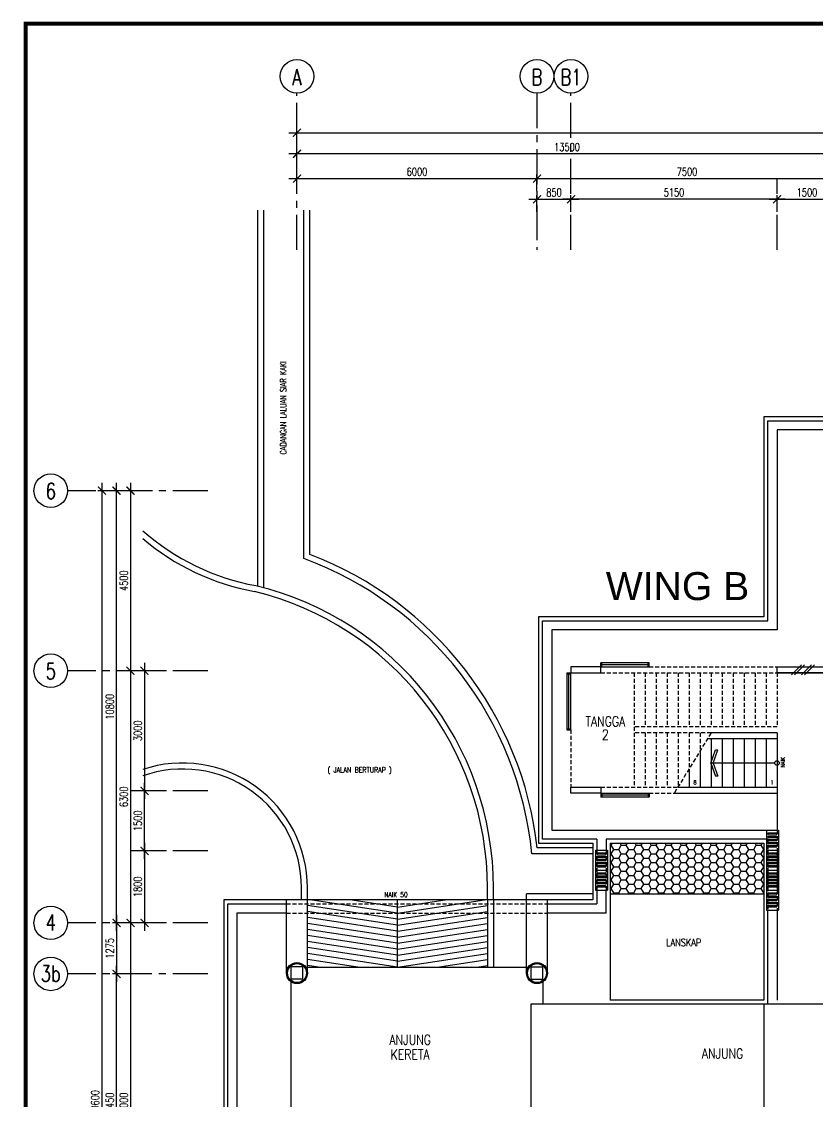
# Model space of a CAD drawing. Header units: millimetres. Extents: x 1824 to 81424, y 1027 to 57127.
# Drawn here: x 1824 to 21719, y 30141 to 57127 of the extents above; entities that cross this region are included whole.
import ezdxf
from ezdxf.enums import TextEntityAlignment as Align

# ---------------------------------------------------------------- set-up
doc = ezdxf.new("R2010")
doc.units = ezdxf.units.MM
for name, pattern in [('CENTER', [2, 1.25, -0.25, 0.25, -0.25]), ('DASHED2', [0.375, 0.25, -0.125]), ('HIDDEN', [0.375, 0.25, -0.125])]:
    doc.linetypes.add(name, pattern=pattern)
for name, color, linetype in [('A-ARR', 4, 'Continuous'), ('A-BUBLE', 8, 'Continuous'), ('A-BUBLETEXT', 7, 'Continuous'), ('A-COLUMN', 3, 'Continuous'), ('A-DIM100', 4, 'Continuous'), ('A-DRAIN', 9, 'Continuous'), ('A-DROP', 8, 'Continuous'), ('A-FLR SYM', 13, 'Continuous'), ('A-HATCH', 8, 'Continuous'), ('A-HIDDEN', 8, 'HIDDEN'), ('A-JALAN', 11, 'Continuous'), ('A-NOTE', 2, 'Continuous'), ('A-PARTITION', 4, 'Continuous'), ('A-PTILE', 8, 'Continuous'), ('A-ROOMSYM', 3, 'Continuous'), ('A-STAIR', 2, 'Continuous'), ('A-STAIRH', 8, 'HIDDEN'), ('A-SUBTITLE', 2, 'Continuous'), ('A-SYM', 8, 'Continuous'), ('A-WALL', 1, 'Continuous'), ('A-WLH', 7, 'Continuous'), ('Grid', 8, 'CENTER')]:
    doc.layers.add(name, color=color, linetype=linetype)
doc.styles.add('ARIAL-TAJUK1', font='arial.ttf', dxfattribs={"width": 0.75, "height": 150})
doc.styles.add('ROMANS', font='romans.shx', dxfattribs={"width": 0.75, "height": 200})
doc.styles.add('style1', font='romans.shx', dxfattribs={"height": 750})
doc.styles.add('STYLE2', font='romans.shx', dxfattribs={"width": 0.75, "height": 1000})
doc.dimstyles.new('DIM 100', dxfattribs={"dimtxt": 200, "dimasz": 200, "dimexe": 100, "dimexo": 70, "dimgap": 70, "dimtad": 1, "dimtoh": 1, "dimdec": 0, "dimzin": 0, "dimdsep": 46, "dimtxsty": 'ROMANS', "dimblk": 'ARCHTICK', "dimcen": 0.09, "dimdle": 200, "dimclrd": 4, "dimclre": 4, "dimclrt": 2, "dimadec": 0, "dimazin": 0, "dimtfac": 1, "dimtdec": 0, "dimtmove": 1, "dimatfit": 3, "dimfxl": 1, "dimtzin": 0, "dimarcsym": 0})

# ---------------------------------------------------------------- blocks, each defined once
blk = doc.blocks.new('_ArchTick')
at = {"color": 0, "linetype": 'ByBlock', "const_width": 0.15}
blk.add_lwpolyline([(-0.5, -0.5), (0.5, 0.5)], dxfattribs=at)
blk = doc.blocks.new('*D41')
at = {"layer": 'A-DIM100', "color": 4, "lineweight": -2, "transparency": 16777216}
for p, q in [((8509, 54351), (65009, 54351)), ((8709, 54034), (8709, 54451)), ((64809, 54034), (64809, 54451))]:
    blk.add_line(p, q, dxfattribs=at)
at = {"layer": 'DEFPOINTS', "color": 0, "transparency": 16777216}
for p in [(64809, 54351), (8709, 53964), (64809, 53964)]:
    blk.add_point(p, dxfattribs=at)
at = {"layer": 'A-DIM100', "color": 4, "lineweight": -2, "transparency": 16777216, "xscale": 200, "yscale": 200, "zscale": 200, "rotation": 180}
blk.add_blockref('_ArchTick', (8709, 54351), dxfattribs=at)
at = {"layer": 'A-DIM100', "color": 4, "lineweight": -2, "transparency": 16777216, "xscale": 200, "yscale": 200, "zscale": 200}
blk.add_blockref('_ArchTick', (64809, 54351), dxfattribs=at)
at = {"layer": 'A-DIM100', "color": 2, "transparency": 16777216, "insert": (36759, 54521), "char_height": 200, "attachment_point": 5, "style": 'ROMANS'}
blk.add_mtext('56100', dxfattribs=at)
blk = doc.blocks.new('*D43')
at = {"layer": 'A-DIM100', "color": 4, "lineweight": -2, "transparency": 16777216}
for p, q in [((4744, 45403), (4098, 45403)), ((4198, 34403), (4198, 45603)), ((4744, 34603), (4098, 34603))]:
    blk.add_line(p, q, dxfattribs=at)
at = {"layer": 'DEFPOINTS', "color": 0, "transparency": 16777216}
for p in [(4198, 45403), (4814, 45403), (4814, 34603)]:
    blk.add_point(p, dxfattribs=at)
at = {"layer": 'A-DIM100', "color": 4, "lineweight": -2, "transparency": 16777216, "xscale": 200, "yscale": 200, "zscale": 200}
for p, rotation in [((4198, 45403), 90), ((4198, 34603), 270)]:
    blk.add_blockref('_ArchTick', p, dxfattribs=dict(at, rotation=rotation))
at = {"layer": 'A-DIM100', "color": 2, "transparency": 16777216, "insert": (4028, 40003), "char_height": 200, "attachment_point": 5, "rotation": 90, "style": 'ROMANS'}
blk.add_mtext('10800', dxfattribs=at)
blk = doc.blocks.new('*D44')
at = {"layer": 'A-DIM100', "color": 4, "lineweight": -2, "transparency": 16777216}
for p, q in [((5094, 45403), (4448, 45403)), ((4548, 45603), (4548, 40703)), ((5094, 40903), (4448, 40903))]:
    blk.add_line(p, q, dxfattribs=at)
at = {"layer": 'DEFPOINTS', "color": 0, "transparency": 16777216}
for p in [(5164, 45403), (4548, 40903), (5164, 40903)]:
    blk.add_point(p, dxfattribs=at)
at = {"layer": 'A-DIM100', "color": 4, "lineweight": -2, "transparency": 16777216, "xscale": 200, "yscale": 200, "zscale": 200}
for p, rotation in [((4548, 45403), 90), ((4548, 40903), 270)]:
    blk.add_blockref('_ArchTick', p, dxfattribs=dict(at, rotation=rotation))
at = {"layer": 'A-DIM100', "color": 2, "transparency": 16777216, "insert": (4378, 43153), "char_height": 200, "attachment_point": 5, "rotation": 90, "style": 'ROMANS'}
blk.add_mtext('4500', dxfattribs=at)
blk = doc.blocks.new('*D45')
at = {"layer": 'A-DIM100', "color": 4, "lineweight": -2, "transparency": 16777216}
for p, q in [((4548, 41103), (4548, 34403)), ((5094, 40903), (4448, 40903)), ((5094, 34603), (4448, 34603))]:
    blk.add_line(p, q, dxfattribs=at)
at = {"layer": 'DEFPOINTS', "color": 0, "transparency": 16777216}
for p in [(5164, 40903), (4548, 34603), (5164, 34603)]:
    blk.add_point(p, dxfattribs=at)
at = {"layer": 'A-DIM100', "color": 4, "lineweight": -2, "transparency": 16777216, "xscale": 200, "yscale": 200, "zscale": 200}
for p, rotation in [((4548, 40903), 90), ((4548, 34603), 270)]:
    blk.add_blockref('_ArchTick', p, dxfattribs=dict(at, rotation=rotation))
at = {"layer": 'A-DIM100', "color": 2, "transparency": 16777216, "insert": (4378, 37753), "char_height": 200, "attachment_point": 5, "rotation": 90, "style": 'ROMANS'}
blk.add_mtext('6300', dxfattribs=at)
blk = doc.blocks.new('*D46')
at = {"layer": 'A-DIM100', "color": 4, "lineweight": -2, "transparency": 16777216}
for p, q in [((5094, 34603), (4448, 34603)), ((4548, 34803), (4548, 25403)), ((5094, 25603), (4448, 25603))]:
    blk.add_line(p, q, dxfattribs=at)
at = {"layer": 'DEFPOINTS', "color": 0, "transparency": 16777216}
for p in [(5164, 34603), (4548, 25603), (5164, 25603)]:
    blk.add_point(p, dxfattribs=at)
at = {"layer": 'A-DIM100', "color": 4, "lineweight": -2, "transparency": 16777216, "xscale": 200, "yscale": 200, "zscale": 200}
for p, rotation in [((4548, 34603), 90), ((4548, 25603), 270)]:
    blk.add_blockref('_ArchTick', p, dxfattribs=dict(at, rotation=rotation))
at = {"layer": 'A-DIM100', "color": 2, "transparency": 16777216, "insert": (4378, 30103), "char_height": 200, "attachment_point": 5, "rotation": 90, "style": 'ROMANS'}
blk.add_mtext('9000', dxfattribs=at)
blk = doc.blocks.new('*D49')
at = {"layer": 'A-DIM100', "color": 4, "lineweight": -2, "transparency": 16777216}
for p, q in [((14509, 53205), (22409, 53205)), ((14709, 52888), (14709, 53305)), ((22209, 52888), (22209, 53305))]:
    blk.add_line(p, q, dxfattribs=at)
at = {"layer": 'DEFPOINTS', "color": 0, "transparency": 16777216}
for p in [(22209, 53205), (14709, 52818), (22209, 52818)]:
    blk.add_point(p, dxfattribs=at)
at = {"layer": 'A-DIM100', "color": 4, "lineweight": -2, "transparency": 16777216, "xscale": 200, "yscale": 200, "zscale": 200, "rotation": 180}
blk.add_blockref('_ArchTick', (14709, 53205), dxfattribs=at)
at = {"layer": 'A-DIM100', "color": 4, "lineweight": -2, "transparency": 16777216, "xscale": 200, "yscale": 200, "zscale": 200}
blk.add_blockref('_ArchTick', (22209, 53205), dxfattribs=at)
at = {"layer": 'A-DIM100', "color": 2, "transparency": 16777216, "insert": (18459, 53375), "char_height": 200, "attachment_point": 5, "style": 'ROMANS'}
blk.add_mtext('7500', dxfattribs=at)
blk = doc.blocks.new('*D50')
at = {"layer": 'A-DIM100', "color": 4, "lineweight": -2, "transparency": 16777216}
for p, q in [((8509, 53205), (14909, 53205)), ((8709, 52888), (8709, 53305)), ((14709, 52888), (14709, 53305))]:
    blk.add_line(p, q, dxfattribs=at)
at = {"layer": 'DEFPOINTS', "color": 0, "transparency": 16777216}
for p in [(14709, 53205), (8709, 52818), (14709, 52818)]:
    blk.add_point(p, dxfattribs=at)
at = {"layer": 'A-DIM100', "color": 4, "lineweight": -2, "transparency": 16777216, "xscale": 200, "yscale": 200, "zscale": 200, "rotation": 180}
blk.add_blockref('_ArchTick', (8709, 53205), dxfattribs=at)
at = {"layer": 'A-DIM100', "color": 4, "lineweight": -2, "transparency": 16777216, "xscale": 200, "yscale": 200, "zscale": 200}
blk.add_blockref('_ArchTick', (14709, 53205), dxfattribs=at)
at = {"layer": 'A-DIM100', "color": 2, "transparency": 16777216, "insert": (11709, 53375), "char_height": 200, "attachment_point": 5, "style": 'ROMANS'}
blk.add_mtext('6000', dxfattribs=at)
blk = doc.blocks.new('*D51')
at = {"layer": 'A-DIM100', "color": 4, "lineweight": -2, "transparency": 16777216}
for p, q in [((4744, 34603), (4098, 34603)), ((4198, 34803), (4198, 33128)), ((4744, 33328), (4098, 33328))]:
    blk.add_line(p, q, dxfattribs=at)
at = {"layer": 'DEFPOINTS', "color": 0, "transparency": 16777216}
for p in [(4814, 34603), (4198, 33328), (4814, 33328)]:
    blk.add_point(p, dxfattribs=at)
at = {"layer": 'A-DIM100', "color": 4, "lineweight": -2, "transparency": 16777216, "xscale": 200, "yscale": 200, "zscale": 200}
for p, rotation in [((4198, 34603), 90), ((4198, 33328), 270)]:
    blk.add_blockref('_ArchTick', p, dxfattribs=dict(at, rotation=rotation))
at = {"layer": 'A-DIM100', "color": 2, "transparency": 16777216, "insert": (4028, 33966), "char_height": 200, "attachment_point": 5, "rotation": 90, "style": 'ROMANS'}
blk.add_mtext('1275', dxfattribs=at)
blk = doc.blocks.new('*D52')
at = {"layer": 'A-DIM100', "color": 4, "lineweight": -2, "transparency": 16777216}
for p, q in [((4198, 26678), (4198, 33528)), ((4744, 33328), (4098, 33328)), ((4744, 26878), (4098, 26878))]:
    blk.add_line(p, q, dxfattribs=at)
at = {"layer": 'DEFPOINTS', "color": 0, "transparency": 16777216}
for p in [(4198, 33328), (4814, 33328), (4814, 26878)]:
    blk.add_point(p, dxfattribs=at)
at = {"layer": 'A-DIM100', "color": 4, "lineweight": -2, "transparency": 16777216, "xscale": 200, "yscale": 200, "zscale": 200}
for p, rotation in [((4198, 33328), 90), ((4198, 26878), 270)]:
    blk.add_blockref('_ArchTick', p, dxfattribs=dict(at, rotation=rotation))
at = {"layer": 'A-DIM100', "color": 2, "transparency": 16777216, "insert": (4028, 30103), "char_height": 200, "attachment_point": 5, "rotation": 90, "style": 'ROMANS'}
blk.add_mtext('6450', dxfattribs=at)
blk = doc.blocks.new('*D55')
at = {"layer": 'A-DIM100', "color": 4, "lineweight": -2, "transparency": 16777216}
for p, q in [((4378, 45403), (3732, 45403)), ((3832, 45603), (3832, 14603)), ((4378, 14803), (3732, 14803))]:
    blk.add_line(p, q, dxfattribs=at)
at = {"layer": 'DEFPOINTS', "color": 0, "transparency": 16777216}
for p in [(4448, 45403), (3832, 14803), (4448, 14803)]:
    blk.add_point(p, dxfattribs=at)
at = {"layer": 'A-DIM100', "color": 4, "lineweight": -2, "transparency": 16777216, "xscale": 200, "yscale": 200, "zscale": 200}
for p, rotation in [((3832, 45403), 90), ((3832, 14803), 270)]:
    blk.add_blockref('_ArchTick', p, dxfattribs=dict(at, rotation=rotation))
at = {"layer": 'A-DIM100', "color": 2, "transparency": 16777216, "insert": (3662, 30103), "char_height": 200, "attachment_point": 5, "rotation": 90, "style": 'ROMANS'}
blk.add_mtext('30600', dxfattribs=at)
blk = doc.blocks.new('*D61')
at = {"layer": 'A-DIM100', "color": 4, "lineweight": -2, "transparency": 16777216}
for p, q in [((20509, 52687), (22409, 52687)), ((20709, 52370), (20709, 52787)), ((22209, 52370), (22209, 52787))]:
    blk.add_line(p, q, dxfattribs=at)
at = {"layer": 'DEFPOINTS', "color": 0, "transparency": 16777216}
for p in [(22209, 52687), (20709, 52300), (22209, 52300)]:
    blk.add_point(p, dxfattribs=at)
at = {"layer": 'A-DIM100', "color": 4, "lineweight": -2, "transparency": 16777216, "xscale": 200, "yscale": 200, "zscale": 200, "rotation": 180}
blk.add_blockref('_ArchTick', (20709, 52687), dxfattribs=at)
at = {"layer": 'A-DIM100', "color": 4, "lineweight": -2, "transparency": 16777216, "xscale": 200, "yscale": 200, "zscale": 200}
blk.add_blockref('_ArchTick', (22209, 52687), dxfattribs=at)
at = {"layer": 'A-DIM100', "color": 2, "transparency": 16777216, "insert": (21459, 52857), "char_height": 200, "attachment_point": 5, "style": 'ROMANS'}
blk.add_mtext('1500', dxfattribs=at)
blk = doc.blocks.new('*D62')
at = {"layer": 'A-DIM100', "color": 4, "lineweight": -2, "transparency": 16777216}
for p, q in [((20909, 52687), (15359, 52687)), ((15559, 52370), (15559, 52787)), ((20709, 52370), (20709, 52787))]:
    blk.add_line(p, q, dxfattribs=at)
at = {"layer": 'DEFPOINTS', "color": 0, "transparency": 16777216}
for p in [(15559, 52687), (15559, 52300), (20709, 52300)]:
    blk.add_point(p, dxfattribs=at)
at = {"layer": 'A-DIM100', "color": 4, "lineweight": -2, "transparency": 16777216, "xscale": 200, "yscale": 200, "zscale": 200, "rotation": 180}
blk.add_blockref('_ArchTick', (15559, 52687), dxfattribs=at)
at = {"layer": 'A-DIM100', "color": 4, "lineweight": -2, "transparency": 16777216, "xscale": 200, "yscale": 200, "zscale": 200}
blk.add_blockref('_ArchTick', (20709, 52687), dxfattribs=at)
at = {"layer": 'A-DIM100', "color": 2, "transparency": 16777216, "insert": (18134, 52857), "char_height": 200, "attachment_point": 5, "style": 'ROMANS'}
blk.add_mtext('5150', dxfattribs=at)
blk = doc.blocks.new('*D63')
at = {"layer": 'A-DIM100', "color": 4, "lineweight": -2, "transparency": 16777216}
for p, q in [((14509, 52687), (15759, 52687)), ((14709, 52370), (14709, 52787)), ((15559, 52370), (15559, 52787))]:
    blk.add_line(p, q, dxfattribs=at)
at = {"layer": 'DEFPOINTS', "color": 0, "transparency": 16777216}
for p in [(15559, 52687), (14709, 52300), (15559, 52300)]:
    blk.add_point(p, dxfattribs=at)
at = {"layer": 'A-DIM100', "color": 4, "lineweight": -2, "transparency": 16777216, "xscale": 200, "yscale": 200, "zscale": 200, "rotation": 180}
blk.add_blockref('_ArchTick', (14709, 52687), dxfattribs=at)
at = {"layer": 'A-DIM100', "color": 4, "lineweight": -2, "transparency": 16777216, "xscale": 200, "yscale": 200, "zscale": 200}
blk.add_blockref('_ArchTick', (15559, 52687), dxfattribs=at)
at = {"layer": 'A-DIM100', "color": 2, "transparency": 16777216, "insert": (15134, 52857), "char_height": 200, "attachment_point": 5, "style": 'ROMANS'}
blk.add_mtext('850', dxfattribs=at)
blk = doc.blocks.new('*D64')
at = {"layer": 'A-DIM100', "color": 4, "lineweight": -2, "transparency": 16777216}
for p, q in [((4898, 41103), (4898, 37703)), ((5444, 40903), (4798, 40903)), ((5444, 37903), (4798, 37903))]:
    blk.add_line(p, q, dxfattribs=at)
at = {"layer": 'DEFPOINTS', "color": 0, "transparency": 16777216}
for p in [(5514, 40903), (4898, 37903), (5514, 37903)]:
    blk.add_point(p, dxfattribs=at)
at = {"layer": 'A-DIM100', "color": 4, "lineweight": -2, "transparency": 16777216, "xscale": 200, "yscale": 200, "zscale": 200}
for p, rotation in [((4898, 40903), 90), ((4898, 37903), 270)]:
    blk.add_blockref('_ArchTick', p, dxfattribs=dict(at, rotation=rotation))
at = {"layer": 'A-DIM100', "color": 2, "transparency": 16777216, "insert": (4728, 39403), "char_height": 200, "attachment_point": 5, "rotation": 90, "style": 'ROMANS'}
blk.add_mtext('3000', dxfattribs=at)
blk = doc.blocks.new('*D65')
at = {"layer": 'A-DIM100', "color": 4, "lineweight": -2, "transparency": 16777216}
for p, q in [((4898, 36203), (4898, 38103)), ((5444, 37903), (4798, 37903)), ((5444, 36403), (4798, 36403))]:
    blk.add_line(p, q, dxfattribs=at)
at = {"layer": 'DEFPOINTS', "color": 0, "transparency": 16777216}
for p in [(4898, 37903), (5514, 37903), (5514, 36403)]:
    blk.add_point(p, dxfattribs=at)
at = {"layer": 'A-DIM100', "color": 4, "lineweight": -2, "transparency": 16777216, "xscale": 200, "yscale": 200, "zscale": 200}
for p, rotation in [((4898, 37903), 90), ((4898, 36403), 270)]:
    blk.add_blockref('_ArchTick', p, dxfattribs=dict(at, rotation=rotation))
at = {"layer": 'A-DIM100', "color": 2, "transparency": 16777216, "insert": (4728, 37153), "char_height": 200, "attachment_point": 5, "rotation": 90, "style": 'ROMANS'}
blk.add_mtext('1500', dxfattribs=at)
blk = doc.blocks.new('*D66')
at = {"layer": 'A-DIM100', "color": 4, "lineweight": -2, "transparency": 16777216}
for p, q in [((4898, 36603), (4898, 34403)), ((5444, 36403), (4798, 36403)), ((5444, 34603), (4798, 34603))]:
    blk.add_line(p, q, dxfattribs=at)
at = {"layer": 'DEFPOINTS', "color": 0, "transparency": 16777216}
for p in [(5514, 36403), (4898, 34603), (5514, 34603)]:
    blk.add_point(p, dxfattribs=at)
at = {"layer": 'A-DIM100', "color": 4, "lineweight": -2, "transparency": 16777216, "xscale": 200, "yscale": 200, "zscale": 200}
for p, rotation in [((4898, 36403), 90), ((4898, 34603), 270)]:
    blk.add_blockref('_ArchTick', p, dxfattribs=dict(at, rotation=rotation))
at = {"layer": 'A-DIM100', "color": 2, "transparency": 16777216, "insert": (4728, 35503), "char_height": 200, "attachment_point": 5, "rotation": 90, "style": 'ROMANS'}
blk.add_mtext('1800', dxfattribs=at)
blk = doc.blocks.new('*D70')
at = {"layer": 'A-DIM100', "color": 4, "lineweight": -2, "transparency": 16777216}
for p, q in [((22409, 53822), (8509, 53822)), ((8709, 53505), (8709, 53922)), ((22209, 53505), (22209, 53922))]:
    blk.add_line(p, q, dxfattribs=at)
at = {"layer": 'DEFPOINTS', "color": 0, "transparency": 16777216}
for p in [(8709, 53822), (8709, 53435), (22209, 53435)]:
    blk.add_point(p, dxfattribs=at)
at = {"layer": 'A-DIM100', "color": 4, "lineweight": -2, "transparency": 16777216, "xscale": 200, "yscale": 200, "zscale": 200, "rotation": 180}
blk.add_blockref('_ArchTick', (8709, 53822), dxfattribs=at)
at = {"layer": 'A-DIM100', "color": 4, "lineweight": -2, "transparency": 16777216, "xscale": 200, "yscale": 200, "zscale": 200}
blk.add_blockref('_ArchTick', (22209, 53822), dxfattribs=at)
at = {"layer": 'A-DIM100', "color": 2, "transparency": 16777216, "insert": (15459, 53992), "char_height": 200, "attachment_point": 5, "style": 'ROMANS'}
blk.add_mtext('13500', dxfattribs=at)
blk = doc.blocks.new('A$C52B244CD')
at = {"layer": 'A-WLH', "color": 8}
for p, q in [((0, 0), (250, 250)), ((75, 0), (325, 250)), ((250, 0), (500, 250)), ((325, 0), (575, 250))]:
    blk.add_line(p, q, dxfattribs=at)

msp = doc.modelspace()

# ---------------------------------------------------------------- hatches: boundary and pattern name
at = {"layer": 'A-HATCH'}
h = msp.add_hatch(dxfattribs=at)
h.set_pattern_fill('HONEY', color=8, scale=1000)
h.set_pattern_definition([(0, (4440.93, -197280.9), (187.5, 108.253175), [125, -250]), (120, (4440.93, -197280.9), (-187.5, 108.253176), [125, -250]), (60, (4440.93, -197280.9), (4e-07, 216.50635), [-250, 125])])
h.paths.add_polyline_path([(20379, 36592.9), (16539, 36592.9), (16539, 36422.9), (20379, 36422.9)])
h.paths.add_polyline_path([(20379, 36422.9), (16539, 36422.9), (16539, 35327.9), (20379, 35327.9)])

# ---------------------------------------------------------------- linework, layer by layer
at = {"color": 8}
for p, q in [((17509, 41097.9), (16309, 41097.9)), ((16309, 40997.9), (16309, 41097.9)), ((16334, 40997.9), (16334, 41097.9)), ((17484, 41047.9), (16334, 41047.9)), ((17484, 40997.9), (17484, 41097.9)), ((17509, 41047.9), (17509, 41097.9)), ((17509, 40997.9), (17509, 41047.9)), ((15459, 40847.9), (15459, 39422.9)), ((15459, 40847.9), (15559, 40847.9)), ((15459, 40822.9), (15559, 40822.9)), ((15509, 39447.9), (15509, 40822.9)), ((15559, 39422.9), (15559, 40847.9)), ((16309, 40997.9), (17509, 40997.9)), ((15459, 39447.9), (15559, 39447.9)), ((15459, 39422.9), (15509, 39422.9)), ((15509, 39422.9), (15559, 39422.9)), ((16309, 37847.9), (17509, 37847.9)), ((16309, 37847.9), (16309, 37747.9)), ((16334, 37847.9), (16334, 37747.9)), ((17484, 37797.9), (16334, 37797.9)), ((17484, 37847.9), (17484, 37747.9)), ((17509, 37847.9), (17509, 37797.9)), ((17509, 37797.9), (17509, 37747.9)), ((17509, 37747.9), (16309, 37747.9)), ((20444, 36922.9), (20744, 36922.9)), ((16174, 36422.9), (16474, 36422.9)), ((20444, 36422.9), (20744, 36422.9)), ((16174, 35922.9), (16474, 35922.9)), ((20444, 35922.9), (20744, 35922.9)), ((16174, 35422.9), (16474, 35422.9)), ((20444, 35422.9), (20744, 35422.9)), ((8446.9, 33347.9), (8446.9, 35177.9)), ((8971.2, 33347.9), (8971.2, 35177.9)), ((13471.2, 35177.9), (13471.2, 33497.9)), ((13621.2, 35177.9), (13621.2, 33497.9)), ((14446.9, 33347.9), (14446.9, 35177.9)), ((14971.2, 33347.9), (14971.2, 35177.9)), ((20444, 34922.9), (20744, 34922.9)), ((20379, 32572.9), (20379, 28002.9))]:
    msp.add_line(p, q, dxfattribs=at)
at = {"color": 7}
for points in [[(1874.4, 57077.1, 100, 100, 0), (81374.4, 57077.1, 100, 100, 0)], [(1925, 57077.1, 100, 100, 0), (1925, 1077.1, 100, 100, 0)]]:
    msp.add_lwpolyline(points, format="xyseb", dxfattribs=at)
at = {"layer": 'A-ARR', "color": 8}
msp.add_line((20709, 40847.9), (22059, 40847.9), dxfattribs=at)
at = {"layer": 'A-BUBLE'}
for centre in [(8709, 55759.4), (14709, 55759.4), (15559, 55759.4), (2554.4, 45403.2), (2554.4, 40903.2), (2554.4, 34603.2), (2554.4, 33328.2)]:
    msp.add_circle(centre, 420, dxfattribs=at)
at = {"layer": 'A-COLUMN', "color": 8}
for points in [[(16309, 40997.9), (15559, 40997.9), (15559, 40847.9), (16309, 40847.9)], [(16309, 37847.9), (15559, 37847.9), (15559, 37997.9), (16309, 37997.9)], [(8556.1, 33200.5), (8856.1, 33200.5), (8856.1, 33500.5), (8556.1, 33500.5)], [(14556.6, 33197.3), (14856.6, 33197.3), (14856.6, 33497.3), (14556.6, 33497.3)]]:
    msp.add_lwpolyline(points, close=True, dxfattribs=at)
at = {"layer": 'A-DRAIN', "color": 8, "linetype": 'Continuous', "ltscale": 1000}
for p, q in [((46539, 47252.9), (20379, 47252.9)), ((20379, 47252.9), (20379, 42252.9)), ((20479, 42152.9), (20479, 47152.9)), ((20479, 47152.9), (40734, 47152.9)), ((46209, 46922.9), (20709, 46922.9)), ((20709, 46922.9), (20709, 41922.9)), ((20379, 42252.9), (14746.9, 42252.9)), ((14746.9, 42252.9), (14746.9, 36592.9)), ((14846.9, 36692.9), (14846.9, 42152.9)), ((14846.9, 42152.9), (20479, 42152.9)), ((20709, 41922.9), (15076.9, 41922.9)), ((15076.9, 41922.9), (15076.9, 36922.9)), ((15076.9, 36922.9), (20709, 36922.9)), ((20444, 36922.9), (20444, 34922.9)), ((20744, 36922.9), (20744, 34922.9)), ((14746.9, 36592.9), (16109, 36592.9)), ((16209, 36692.9), (14846.9, 36692.9)), ((16109, 36592.9), (16109, 35177.9)), ((16209, 36692.9), (16209, 36422.9)), ((20479, 36692.9), (16439, 36692.9)), ((16439, 36692.9), (16439, 36422.9)), ((16539, 36592.9), (20379, 36592.9)), ((16539, 36592.9), (16539, 32672.9)), ((20379, 36592.9), (20379, 32672.9)), ((16174, 36422.9), (16174, 35422.9)), ((16474, 36422.9), (16474, 35422.9)), ((16209, 35422.9), (16209, 35077.9)), ((16439, 34847.9), (16439, 35422.9)), ((16109, 35177.9), (6879, 35177.9)), ((6879, 35177.9), (6879, 25067.9)), ((16539, 35327.9), (20379, 35327.9)), ((6979, 25167.9), (6979, 35077.9)), ((6979, 35077.9), (8446.9, 35077.9)), ((8446.9, 34847.9), (7209, 34847.9)), ((7209, 34847.9), (7209, 25397.9)), ((14971.2, 35077.9), (16209, 35077.9)), ((16439, 34847.9), (14971.2, 34847.9)), ((20479, 32572.9), (20479, 34922.9)), ((20709, 34922.9), (20709, 32672.9)), ((20379, 32672.9), (16539, 32672.9)), ((20379, 32572.9), (14559, 32572.9)), ((44609, 32572.9), (20379, 32572.9))]:
    msp.add_line(p, q, dxfattribs=at)
at = {"layer": 'A-DROP', "color": 8}
for p, q in [((20709, 37997.9), (20709, 36922.9)), ((8924, 33497.9), (14494.1, 33497.9)), ((8924, 33497.9), (14494.1, 33497.9)), ((8559, 33132.9), (8559, 27112.9)), ((14859, 33132.9), (14859, 32572.9)), ((14559, 32572.9), (14559, 28002.9))]:
    msp.add_line(p, q, dxfattribs=at)
at = {"layer": 'A-HIDDEN', "color": 8, "linetype": 'HIDDEN', "ltscale": 1000}
msp.add_lwpolyline([(16309, 40997.9), (17134, 40997.9)], dxfattribs=at)
at = {"layer": 'A-JALAN', "color": 8}
for p, q in [((7731.2, 43017), (7731.2, 52411.3)), ((7881.2, 42978), (7881.2, 52411.3)), ((8881.2, 43707.8), (8881.2, 52411.3)), ((9031.2, 43811.8), (9031.2, 52411.3)), ((16109, 36477.9), (14714.9, 36477.9)), ((16109, 36327.9), (14579.9, 36327.9)), ((8821.2, 35177.9), (8821.2, 35477.9)), ((8971.2, 35177.9), (8971.2, 35477.9)), ((13471.2, 35177.9), (13471.2, 35477.9)), ((13471.2, 35177.9), (13471.2, 35477.9)), ((13621.2, 35177.9), (13621.2, 35477.9)), ((13621.2, 35177.9), (13621.2, 35477.9)), ((16109, 35327.9), (14446.9, 35327.9)), ((14446.9, 35177.9), (14446.9, 35327.9))]:
    msp.add_line(p, q, dxfattribs=at)
for centre, radius, start, end in [((8731.2, 48784.5), 5850, 228.48675, 259.63568), ((8731.2, 48784.5), 6000, 229.74254, 259.59473), ((5851.2, 35477.9), 8920, 6.43683, 69.11444), ((5851.2, 35477.9), 8770, 5.56192, 69.78791), ((5851.2, 35477.9), 7770, 0, 76.39625), ((5851.2, 35477.9), 7620, 0, 76.36471), ((5851.2, 35477.9), 3120, 0, 108.64236), ((5851.2, 35477.9), 2970, 0, 109.62146)]:
    msp.add_arc(centre, radius, start, end, dxfattribs=at)
at = {"layer": 'A-NOTE', "color": 8, "linetype": 'Continuous', "ltscale": 500}
for p, q in [((19057.7, 38597.9), (19170.5, 38928.9)), ((19115.4, 38597.9), (19228.1, 38928.9)), ((19170.5, 38928.9), (19228.1, 38928.9)), ((19057.7, 38597.9), (19170.5, 38266.9)), ((20654, 38597.9), (19057.7, 38597.9)), ((19115.4, 38597.9), (19228.1, 38266.9)), ((19228.1, 38266.9), (19170.5, 38266.9))]:
    msp.add_line(p, q, dxfattribs=at)
msp.add_circle((20709, 38597.9), 55, dxfattribs=at)
at = {"layer": 'A-PARTITION', "color": 8}
for centre, radius in [((8709, 33347.9), 262.1), ((8709, 33347.9), 237.1), ((14709, 33347.9), 262.1), ((14709, 33347.9), 237.1)]:
    msp.add_circle(centre, radius, dxfattribs=at)
at = {"layer": 'A-PTILE', "color": 8}
for p, q in [((20694, 36847.9), (20494, 36847.9)), ((20694, 36817.9), (20494, 36817.9)), ((20694, 36767.9), (20494, 36767.9)), ((20694, 36737.9), (20494, 36737.9)), ((20694, 36687.9), (20494, 36687.9)), ((20694, 36657.9), (20494, 36657.9)), ((20694, 36607.9), (20494, 36607.9)), ((20694, 36577.9), (20494, 36577.9)), ((20694, 36527.9), (20494, 36527.9)), ((20694, 36497.9), (20494, 36497.9)), ((16424, 36347.9), (16224, 36347.9)), ((16424, 36317.9), (16224, 36317.9)), ((16424, 36267.9), (16224, 36267.9)), ((16424, 36237.9), (16224, 36237.9)), ((16424, 36187.9), (16224, 36187.9)), ((20694, 36347.9), (20494, 36347.9)), ((20694, 36317.9), (20494, 36317.9)), ((20694, 36267.9), (20494, 36267.9)), ((20694, 36237.9), (20494, 36237.9)), ((20694, 36187.9), (20494, 36187.9)), ((16424, 36157.9), (16224, 36157.9)), ((16424, 36107.9), (16224, 36107.9)), ((16424, 36077.9), (16224, 36077.9)), ((16424, 36027.9), (16224, 36027.9)), ((16424, 35997.9), (16224, 35997.9)), ((20694, 36157.9), (20494, 36157.9)), ((20694, 36107.9), (20494, 36107.9)), ((20694, 36077.9), (20494, 36077.9)), ((20694, 36027.9), (20494, 36027.9)), ((20694, 35997.9), (20494, 35997.9)), ((16424, 35847.9), (16224, 35847.9)), ((16424, 35817.9), (16224, 35817.9)), ((16424, 35767.9), (16224, 35767.9)), ((16424, 35737.9), (16224, 35737.9)), ((16424, 35687.9), (16224, 35687.9)), ((16424, 35657.9), (16224, 35657.9)), ((20694, 35847.9), (20494, 35847.9)), ((20694, 35817.9), (20494, 35817.9)), ((20694, 35767.9), (20494, 35767.9)), ((20694, 35737.9), (20494, 35737.9)), ((20694, 35687.9), (20494, 35687.9)), ((20694, 35657.9), (20494, 35657.9)), ((16424, 35607.9), (16224, 35607.9)), ((16424, 35577.9), (16224, 35577.9)), ((16424, 35527.9), (16224, 35527.9)), ((16424, 35497.9), (16224, 35497.9)), ((20694, 35607.9), (20494, 35607.9)), ((20694, 35577.9), (20494, 35577.9)), ((20694, 35527.9), (20494, 35527.9)), ((20694, 35497.9), (20494, 35497.9)), ((11221.2, 34847.9), (9042.5, 35177.9)), ((11221.2, 34997.9), (10032.8, 35177.9)), ((11221.2, 33497.9), (11221.2, 35177.9)), ((11221.2, 34847.9), (13399.9, 35177.9)), ((11221.2, 34997.9), (12409.6, 35177.9)), ((20694, 35347.9), (20494, 35347.9)), ((20694, 35317.9), (20494, 35317.9)), ((20694, 35267.9), (20494, 35267.9)), ((20694, 35237.9), (20494, 35237.9)), ((20694, 35187.9), (20494, 35187.9)), ((20694, 35157.9), (20494, 35157.9)), ((20694, 35107.9), (20494, 35107.9)), ((11221.2, 34697.9), (8971.2, 35038.7)), ((11221.2, 34547.9), (8971.2, 34888.7)), ((11221.2, 34697.9), (13471.2, 35038.7)), ((11221.2, 34547.9), (13471.2, 34888.7)), ((20694, 35077.9), (20494, 35077.9)), ((20694, 35027.9), (20494, 35027.9)), ((20694, 34997.9), (20494, 34997.9)), ((11221.2, 34397.9), (8971.2, 34738.7)), ((11221.2, 34247.9), (8971.2, 34588.7)), ((11221.2, 34397.9), (13471.2, 34738.7)), ((11221.2, 34247.9), (13471.2, 34588.7)), ((11221.2, 34097.9), (8971.2, 34438.7)), ((11221.2, 33947.9), (8971.2, 34288.7)), ((11221.2, 34097.9), (13471.2, 34438.7)), ((11221.2, 33947.9), (13471.2, 34288.7)), ((11221.2, 33797.9), (8971.2, 34138.7)), ((11221.2, 33797.9), (13471.2, 34138.7)), ((11221.2, 33647.9), (8971.2, 33988.7)), ((11221.2, 33497.9), (8971.2, 33838.7)), ((11221.2, 33647.9), (13471.2, 33988.7)), ((11221.2, 33497.9), (13471.2, 33838.7)), ((10230.9, 33497.9), (8971.2, 33688.7)), ((9240.5, 33497.9), (8971.2, 33538.7)), ((12211.5, 33497.9), (13471.2, 33688.7)), ((13201.8, 33497.9), (13471.2, 33538.7))]:
    msp.add_line(p, q, dxfattribs=at)
for centre, start, end in [((20494, 36832.9), 90, 270), ((20494, 36752.9), 90, 270), ((20694, 36832.9), 270, 90), ((20694, 36752.9), 270, 90), ((20494, 36672.9), 90, 270), ((20494, 36592.9), 90, 270), ((20494, 36512.9), 90, 270), ((20694, 36672.9), 270, 90), ((20694, 36592.9), 270, 90), ((20694, 36512.9), 270, 90), ((16224, 36332.9), 90, 270), ((16224, 36252.9), 90, 270), ((16224, 36172.9), 90, 270), ((16424, 36332.9), 270, 90), ((16424, 36252.9), 270, 90), ((16424, 36172.9), 270, 90), ((20494, 36332.9), 90, 270), ((20494, 36252.9), 90, 270), ((20494, 36172.9), 90, 270), ((20694, 36332.9), 270, 90), ((20694, 36252.9), 270, 90), ((20694, 36172.9), 270, 90), ((16224, 36092.9), 90, 270), ((16224, 36012.9), 90, 270), ((16424, 36092.9), 270, 90), ((16424, 36012.9), 270, 90), ((20494, 36092.9), 90, 270), ((20494, 36012.9), 90, 270), ((20694, 36092.9), 270, 90), ((20694, 36012.9), 270, 90), ((16224, 35832.9), 90, 270), ((16224, 35752.9), 90, 270), ((16224, 35672.9), 90, 270), ((16424, 35832.9), 270, 90), ((16424, 35752.9), 270, 90), ((16424, 35672.9), 270, 90), ((20494, 35832.9), 90, 270), ((20494, 35752.9), 90, 270), ((20494, 35672.9), 90, 270), ((20694, 35832.9), 270, 90), ((20694, 35752.9), 270, 90), ((20694, 35672.9), 270, 90), ((16224, 35592.9), 90, 270), ((16224, 35512.9), 90, 270), ((16424, 35592.9), 270, 90), ((16424, 35512.9), 270, 90), ((20494, 35592.9), 90, 270), ((20494, 35512.9), 90, 270), ((20694, 35592.9), 270, 90), ((20694, 35512.9), 270, 90), ((20494, 35332.9), 90, 270), ((20494, 35252.9), 90, 270), ((20494, 35172.9), 90, 270), ((20494, 35092.9), 90, 270), ((20694, 35332.9), 270, 90), ((20694, 35252.9), 270, 90), ((20694, 35172.9), 270, 90), ((20694, 35092.9), 270, 90), ((20494, 35012.9), 90, 270), ((20694, 35012.9), 270, 90)]:
    msp.add_arc(centre, 15, start, end, dxfattribs=at)
at = {"layer": 'A-STAIR', "color": 8}
for p, q in [((20709, 39197.9), (18967.4, 39197.9)), ((20709, 39347.9), (19059, 39347.9)), ((19059, 39197.9), (19059, 37997.9)), ((19334, 39197.9), (19334, 37997.9)), ((19609, 39197.9), (19609, 37997.9)), ((19884, 39197.9), (19884, 37997.9)), ((20159, 39197.9), (20159, 37997.9)), ((20434, 39197.9), (20434, 37997.9)), ((20709, 39347.9), (20709, 37997.9)), ((18784, 38897.9), (18784, 37997.9)), ((18509, 38447.9), (18509, 37997.9)), ((18142.4, 37847.9), (20709, 37847.9)), ((18234, 37997.9), (20709, 37997.9))]:
    msp.add_line(p, q, dxfattribs=at)
at = {"layer": 'A-STAIRH', "color": 8, "linetype": 'DASHED2', "ltscale": 400}
for p, q in [((16309, 40997.9), (20709, 40997.9)), ((16309, 40847.9), (20709, 40847.9)), ((16309, 40847.9), (20709, 40847.9)), ((17134, 40847.9), (17134, 37997.9)), ((17409, 40847.9), (17409, 39497.9)), ((17684, 40847.9), (17684, 39497.9)), ((17959, 40847.9), (17959, 39497.9)), ((18234, 40847.9), (18234, 39497.9)), ((18509, 40847.9), (18509, 39497.9)), ((18784, 40847.9), (18784, 39497.9)), ((19059, 40847.9), (19059, 39497.9)), ((19334, 40847.9), (19334, 39497.9)), ((19609, 40847.9), (19609, 39497.9)), ((19884, 40847.9), (19884, 39497.9)), ((20159, 40847.9), (20159, 39497.9)), ((20434, 40847.9), (20434, 39497.9)), ((20709, 40847.9), (20709, 39497.9)), ((15559, 39422.9), (15559, 37997.9)), ((20709, 39497.9), (17134, 39497.9)), ((19059, 39347.9), (17134, 39347.9)), ((17409, 39347.9), (17409, 37997.9)), ((17684, 39347.9), (17684, 37997.9)), ((17959, 39347.9), (17959, 37997.9)), ((19059, 39347.9), (18142.4, 37847.9)), ((18234, 39347.9), (18234, 37997.9)), ((18509, 39347.9), (18509, 38447.9)), ((18784, 39347.9), (18784, 38897.9)), ((16309, 37997.9), (18234, 37997.9)), ((16309, 37847.9), (18142.4, 37847.9)), ((20709, 36922.9), (20709, 34922.9)), ((20479, 36692.9), (20479, 34922.9)), ((16209, 36422.9), (16209, 35422.9)), ((16439, 36422.9), (16439, 35422.9)), ((20479, 36422.9), (20479, 35422.9)), ((20709, 36422.9), (20709, 35422.9)), ((8446.9, 35077.9), (14971.2, 35077.9)), ((8446.9, 34847.9), (14971.2, 34847.9))]:
    msp.add_line(p, q, dxfattribs=at)
at = {"layer": 'A-WALL', "color": 8}
for p, q in [((20709, 40997.9), (22059, 40997.9)), ((20709, 40847.9), (20709, 40997.9)), ((22059, 40847.9), (20709, 40847.9))]:
    msp.add_line(p, q, dxfattribs=at)
at = {"layer": 'Grid', "ltscale": 700}
for p, q in [((8709, 51423.3), (8709, 55339.4)), ((14709, 55339.4), (14709, 51423.3)), ((15559, 51423.3), (15559, 55339.4)), ((20709, 51423.3), (20709, 53205.3)), ((6477.4, 45403.2), (2974.4, 45403.2)), ((6477.4, 40903.2), (2974.4, 40903.2)), ((6477.4, 37903.2), (4548.5, 37903.2)), ((6477.4, 36403.2), (4548.5, 36403.2)), ((6477.4, 34603.2), (2974.4, 34603.2)), ((6477.4, 33328.2), (2974.4, 33328.2))]:
    msp.add_line(p, q, dxfattribs=at)

# ---------------------------------------------------------------- block references
at = {"layer": 'A-WLH', "color": 8}
msp.add_blockref('A$C52B244CD', (21074.1, 40799.7), dxfattribs=at)

# ---------------------------------------------------------------- texts
at = {"layer": 'A-BUBLETEXT', "color": 3, "style": 'STYLE2', "width": 0.75}
for s, p in [('A', (8709, 55539.2)), ('B', (14709, 55539.2)), ('B1', (15559, 55539.2)), ('6', (2554.4, 45194.2)), ('5', (2554.4, 40694.2)), ('4', (2554.4, 34409.2)), ('3b', (2554.4, 33134.2))]:
    msp.add_text(s, height=400, dxfattribs=at).set_placement(p, align=Align.CENTER)
at = {"layer": 'A-DROP', "color": 8, "style": 'ROMANS', "width": 0.75}
msp.add_text('NAIK 50', height=125, dxfattribs=at).set_placement((11184.4, 35247), align=Align.CENTER)
at = {"layer": 'A-FLR SYM', "color": 2, "style": 'ROMANS', "width": 0.75}
msp.add_text('CADANGAN LALUAN SIAR KAKI', height=150, rotation=90, dxfattribs=at).set_placement((8441.8, 46308.2))
at = {"layer": 'A-FLR SYM', "color": 8, "style": 'ROMANS', "width": 0.75}
msp.add_text('( JALAN BERTURAP )', height=131.25, dxfattribs=at).set_placement((9474, 38360.2))
at = {"layer": 'A-NOTE', "color": 8, "linetype": 'Continuous', "ltscale": 500, "style": 'ROMANS', "width": 0.75}
msp.add_text('NAIK', height=100, rotation=90, dxfattribs=at).set_placement((20905.1, 38484))
at = {"layer": 'A-ROOMSYM', "color": 8, "style": 'style1', "width": 0.8}
for s, height, p in [('TANGGA', 250, (16417.7, 39511.8)), ('2', 250, (16417.7, 39180.4)), ('LANSKAP', 187.5, (18377.5, 34017.9)), ('ANJUNG', 250, (11538.9, 31555.3)), ('KERETA', 250, (11536.6, 31189.7)), ('ANJUNG', 250, (19348.7, 31211))]:
    msp.add_text(s, height=height, dxfattribs=at).set_placement(p, align=Align.CENTER)
at = {"layer": 'A-SUBTITLE', "style": 'ARIAL-TAJUK1'}
msp.add_text('WING B', height=700, dxfattribs=at).set_placement((16429.8, 42669))
at = {"layer": 'A-SYM', "color": 8, "linetype": 'HIDDEN', "ltscale": 500, "style": 'ROMANS', "width": 0.75}
for s, p in [('8', (18621.4, 38063.2)), ('1', (20546.4, 38063.2))]:
    msp.add_text(s, height=100, dxfattribs=at).set_placement(p)

# ---------------------------------------------------------------- dimensions: what is measured, and where the dimension line sits
at = {"layer": 'A-DIM100'}
for base, p1, p2, picture, middle in [((64809, 54351.2), (8709, 53964.1), (64809, 53964.1), '*D41', (36759, 54521.2)), ((14709, 53205.3), (8709, 52818.2), (14709, 52818.2), '*D50', (11709, 53375.3)), ((22209, 53205.3), (14709, 52818.2), (22209, 52818.2), '*D49', (18459, 53375.3)), ((15559, 52687), (14709, 52299.9), (15559, 52299.9), '*D63', (15134, 52857)), ((22209, 52687), (20709, 52299.9), (22209, 52299.9), '*D61', (21459, 52857))]:
    dim = msp.add_linear_dim(base=base, p1=p1, p2=p2, dimstyle='DIM 100', dxfattribs=at)
    dim.commit()
    dim.dimension.update_dxf_attribs({"geometry": picture, "text_midpoint": middle})
for base, p1, p2, angle, picture, middle in [((8709, 53822.4), (22209, 53435.4), (8709, 53435.4), 180, '*D70', (15459, 53992.4)), ((15559, 52687), (20709, 52299.9), (15559, 52299.9), 180, '*D62', (18134, 52857)), ((3832.3, 14803.2), (4448, 45403.2), (4448, 14803.2), 90, '*D55', (3662.3, 30103.2)), ((4198.5, 45403.2), (4814.1, 34603.2), (4814.1, 45403.2), 270, '*D43', (4028.5, 40003.2)), ((4548.5, 40903.2), (5164.1, 45403.2), (5164.1, 40903.2), 90, '*D44', (4378.5, 43153.2)), ((4548.5, 34603.2), (5164.1, 40903.2), (5164.1, 34603.2), 90, '*D45', (4378.5, 37753.2)), ((4898.5, 37903.2), (5514.1, 40903.2), (5514.1, 37903.2), 90, '*D64', (4728.5, 39403.2)), ((4898.5, 37903.2), (5514.1, 36403.2), (5514.1, 37903.2), 270, '*D65', (4728.5, 37153.2)), ((4898.5, 34603.2), (5514.1, 36403.2), (5514.1, 34603.2), 90, '*D66', (4728.5, 35503.2)), ((4198.5, 33328.2), (4814.1, 34603.2), (4814.1, 33328.2), 90, '*D51', (4028.5, 33965.7)), ((4548.5, 25603.2), (5164.1, 34603.2), (5164.1, 25603.2), 90, '*D46', (4378.5, 30103.2)), ((4198.5, 33328.2), (4814.1, 26878.2), (4814.1, 33328.2), 270, '*D52', (4028.5, 30103.2))]:
    dim = msp.add_linear_dim(base=base, p1=p1, p2=p2, angle=angle, dimstyle='DIM 100', dxfattribs=at)
    dim.commit()
    dim.dimension.update_dxf_attribs({"geometry": picture, "text_midpoint": middle})

doc.saveas('drawing.dxf')
